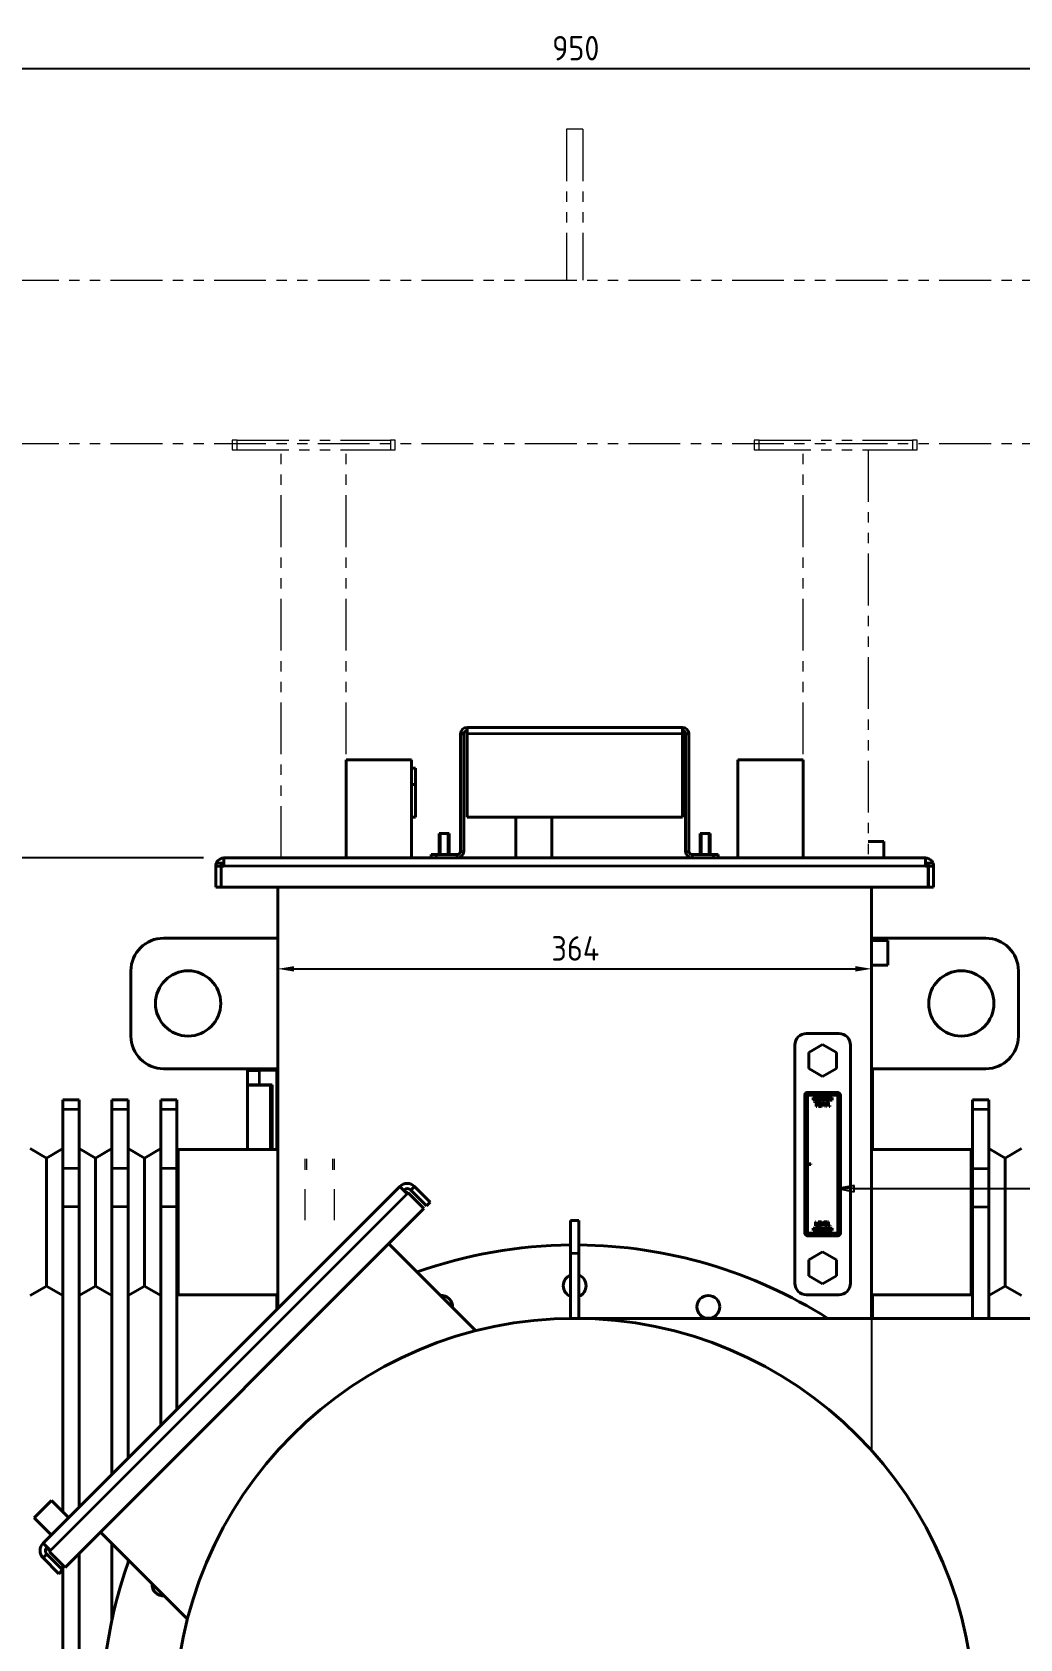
# Model space of a CAD drawing. Header units: millimetres. Extents: x 0 to 5945, y 0 to 4205.
# Drawn here: x 579 to 1185, y 1514 to 2498 of the extents above; entities that cross this region are included whole.
import ezdxf

# ---------------------------------------------------------------- set-up
doc = ezdxf.new("R2010")
doc.units = ezdxf.units.MM
doc.header["$LTSCALE"] = 5
doc.linetypes.add('PHANTOM', pattern=[63.5, 31.75, -6.35, 6.35, -6.35, 6.35, -6.35])
doc.layers.get('0').update_dxf_attribs({"color": 3, "lineweight": 25})
for name, color, linetype, lineweight in [('가려진 것(ISO)', 2, 'Continuous', 18), ('가시적인 것(ISO)', 3, 'Continuous', 40), ('가시적인 좁은 것(ISO)', 3, 'Continuous', 35), ('기호(ISO)', 5, 'Continuous', 25), ('참조(ISO)', 6, 'Continuous', 35), ('치수(ISO)', 2, 'Continuous', 25)]:
    doc.layers.add(name, color=color, linetype=linetype, lineweight=lineweight)
doc.styles.add('부품번호텍스트_PSTEK_POSCO', font='isocp.shx')
doc.styles.add('치수 텍스트_PSTEK_POSCO', font='isocp.shx')
doc.dimstyles.new('치수_PSTEK_POSCO', dxfattribs={"dimscale": 5, "dimtxt": 3, "dimasz": 2, "dimexe": 2, "dimexo": 2.5, "dimgap": 1, "dimtad": 1, "dimrnd": 1e-08, "dimdsep": 46, "dimtxsty": '치수 텍스트_PSTEK_POSCO', "dimcen": 0.09, "dimdle": 10, "dimclrd": 7, "dimclre": 7, "dimclrt": 2, "dimadec": 1, "dimazin": 2, "dimtfac": 1, "dimtmove": 0, "dimatfit": 3, "dimfxl": 0, "dimtolj": 1, "dimlwd": -1, "dimlwe": -1, "dimarcsym": 0})

# ---------------------------------------------------------------- blocks, each defined once
blk = doc.blocks.new('품번기호5')
at = {"layer": '기호(ISO)', "color": 7}
for p, q in [((216.58, 358.3), (214.58, 357.9)), ((216.58, 357.9), (214.58, 357.9)), ((214.58, 357.9), (216.58, 357.5)), ((216.58, 357.5), (216.58, 358.3)), ((216.58, 357.9), (308.22, 357.9))]:
    blk.add_line(p, q, dxfattribs=at)
at = {"layer": '기호(ISO)', "color": 7, "flags": 128}
blk.add_lwpolyline([(216.58, 358.3), (214.58, 357.9)], dxfattribs=at)
at = {"layer": '기호(ISO)'}
blk.add_circle((315.72, 357.9), 7.5, dxfattribs=at)
at = {"layer": '기호(ISO)', "color": 7}
blk.add_solid([(216.58, 358.3), (214.58, 357.9), (216.58, 357.5), (216.58, 358.3)], dxfattribs=at)
at = {"layer": '기호(ISO)', "color": 7, "insert": (315.72, 357.92), "char_height": 5, "attachment_point": 5, "style": '부품번호텍스트_PSTEK_POSCO'}
blk.add_mtext('8', dxfattribs=at)
blk = doc.blocks.new('*D44')
at = {"layer": 'Defpoints', "color": 0}
for p in [(236.65, 1992.19), (696.65, 1992.19), (286.65, 603.99)]:
    blk.add_point(p, dxfattribs=at)
at = {"layer": '치수(ISO)', "color": 7}
for p, q in [((684.15, 1992.19), (226.65, 1992.19)), ((236.65, 613.99), (236.65, 1982.19)), ((274.15, 603.99), (226.65, 603.99))]:
    blk.add_line(p, q, dxfattribs=at)
for points in [[(234.99, 1982.19), (238.32, 1982.19), (236.65, 1992.19)], [(234.99, 613.99), (238.32, 613.99), (236.65, 603.99)]]:
    blk.add_solid(points, dxfattribs=at)
at = {"layer": '치수(ISO)', "color": 2, "insert": (224.15, 1260.39), "char_height": 15, "attachment_point": 4, "rotation": 90, "style": '치수 텍스트_PSTEK_POSCO'}
blk.add_mtext('\\A1;1388.2', dxfattribs=at)
blk = doc.blocks.new('*D50')
at = {"layer": 'Defpoints', "color": 0}
for p in [(729.65, 1974.19), (1093.65, 1974.19), (1093.65, 1924.19)]:
    blk.add_point(p, dxfattribs=at)
at = {"layer": '치수(ISO)', "color": 7}
blk.add_line((739.65, 1924.19), (1083.65, 1924.19), dxfattribs=at)
for points in [[(739.65, 1925.85), (739.65, 1922.52), (729.65, 1924.19)], [(1083.65, 1925.85), (1083.65, 1922.52), (1093.65, 1924.19)]]:
    blk.add_solid(points, dxfattribs=at)
at = {"layer": '치수(ISO)', "color": 2, "insert": (897.4, 1936.69), "char_height": 15, "attachment_point": 4, "style": '치수 텍스트_PSTEK_POSCO'}
blk.add_mtext('\\A1;364', dxfattribs=at)
blk = doc.blocks.new('*D54')
at = {"layer": 'Defpoints', "color": 0}
for p in [(1386.65, 2475.91), (436.65, 2346.19), (1386.65, 2346.19)]:
    blk.add_point(p, dxfattribs=at)
at = {"layer": '치수(ISO)', "color": 7}
for p, q in [((436.65, 2358.69), (436.65, 2485.91)), ((1386.65, 2358.69), (1386.65, 2485.91)), ((446.65, 2475.91), (1376.65, 2475.91))]:
    blk.add_line(p, q, dxfattribs=at)
for points in [[(446.65, 2477.57), (446.65, 2474.24), (436.65, 2475.91)], [(1376.65, 2477.57), (1376.65, 2474.24), (1386.65, 2475.91)]]:
    blk.add_solid(points, dxfattribs=at)
at = {"layer": '치수(ISO)', "color": 2, "insert": (897.84, 2488.41), "char_height": 15, "attachment_point": 4, "style": '치수 텍스트_PSTEK_POSCO'}
blk.add_mtext('\\A1;950', dxfattribs=at)

msp = doc.modelspace()

# ---------------------------------------------------------------- linework, layer by layer
msp.add_line((1093.6517, 1959.0543), (1093.6517, 1629.0015))
at = {"layer": '가려진 것(ISO)'}
for p, q in [((746.4106, 1801.1039), (746.4106, 1807.6669)), ((747.5106, 1801.1039), (747.5106, 1807.6669)), ((763.3106, 1801.1039), (763.3106, 1807.6669)), ((764.4106, 1801.1039), (764.4106, 1807.6669)), ((746.4106, 1770.1456), (746.4106, 1789.1143)), ((764.4106, 1770.1456), (764.4106, 1789.1143))]:
    msp.add_line(p, q, dxfattribs=at)
at = {"layer": '가시적인 것(ISO)'}
for p, q in [((843.6517, 2068.1862), (841.6517, 2068.1862)), ((841.6517, 2068.1862), (841.6517, 1996.1862)), ((843.6517, 1996.1862), (843.6517, 2068.1862)), ((845.6517, 2072.1862), (977.6517, 2072.1862)), ((845.6517, 2072.1862), (845.6517, 2068.1862)), ((845.6517, 2017.1862), (845.6517, 2068.1862)), ((977.6517, 2068.1862), (977.6517, 2072.1862)), ((977.6517, 2068.1862), (977.6517, 2017.1862)), ((981.6517, 2068.1862), (979.6517, 2068.1862)), ((979.6517, 1996.1862), (979.6517, 2068.1862)), ((981.6517, 1996.1862), (981.6517, 2068.1862)), ((771.6517, 2052.1862), (811.6517, 2052.1862)), ((771.6517, 1992.1862), (771.6517, 2052.1862)), ((811.6517, 1992.1862), (811.6517, 2052.1862)), ((1011.6517, 1992.1862), (1011.6517, 2052.1862)), ((1011.6517, 2052.1862), (1051.6517, 2052.1862)), ((1051.6517, 1992.1862), (1051.6517, 2052.1862)), ((811.6517, 2047.1862), (814.1283, 2047.1862)), ((814.1283, 2047.1862), (814.1283, 2037.1862)), ((814.1517, 2047.1862), (814.1283, 2047.1862)), ((814.1517, 2017.1862), (814.1517, 2047.1862)), ((811.6517, 2037.1862), (814.1283, 2037.1862)), ((811.6517, 2017.1862), (814.1517, 2017.1862)), ((977.6517, 2017.1862), (845.6517, 2017.1862)), ((875.6517, 1992.1862), (875.6517, 2017.1862)), ((897.6517, 1992.1862), (897.6517, 2017.1862)), ((834.6517, 2007.1862), (828.6517, 2007.1862)), ((828.6517, 1994.1862), (828.6517, 2007.1862)), ((834.6517, 1994.1862), (834.6517, 2007.1862)), ((994.6517, 2007.1862), (988.6517, 2007.1862)), ((988.6517, 1994.1862), (988.6517, 2007.1862)), ((994.6517, 1994.1862), (994.6517, 2007.1862)), ((1101.1517, 2002.1862), (1091.6517, 2002.1862)), ((1101.1517, 1992.1862), (1101.1517, 2002.1862)), ((696.6517, 1992.1862), (1126.6517, 1992.1862)), ((826.6517, 1994.1862), (823.6517, 1994.1862)), ((823.6517, 1994.1862), (823.6517, 1992.1862)), ((826.6517, 1992.1862), (826.6517, 1994.1862)), ((826.6517, 1994.1862), (839.6517, 1994.1862)), ((996.6517, 1994.1862), (983.6517, 1994.1862)), ((999.6517, 1994.1862), (996.6517, 1994.1862)), ((996.6517, 1994.1862), (996.6517, 1992.1862)), ((999.6517, 1992.1862), (999.6517, 1994.1862)), ((694.8517, 1987.1862), (691.6517, 1987.1862)), ((691.6517, 1987.1862), (691.6517, 1974.1862)), ((694.8517, 1974.1862), (694.8517, 1987.1862)), ((696.6517, 1987.1862), (694.9224, 1987.1862)), ((694.9224, 1987.1862), (694.9224, 1974.1862)), ((1128.381, 1987.1862), (1126.6517, 1987.1862)), ((1128.381, 1987.1862), (1128.381, 1974.1862)), ((1128.4517, 1987.1862), (1131.6517, 1987.1862)), ((1128.4517, 1974.1862), (1128.4517, 1987.1862)), ((1131.6517, 1987.1862), (1131.6517, 1974.1862)), ((691.6517, 1974.1862), (694.8517, 1974.1862)), ((694.9224, 1974.1862), (1128.381, 1974.1862)), ((729.6517, 1716.0184), (729.6517, 1974.1862)), ((1093.6517, 1709.9862), (1093.6517, 1974.1862)), ((1131.6517, 1974.1862), (1128.4517, 1974.1862)), ((729.6517, 1942.9862), (659.6517, 1942.9862)), ((1093.6517, 1942.9862), (1163.6517, 1942.9862)), ((1093.6517, 1941.4862), (1103.6517, 1941.4862)), ((1103.6517, 1941.4862), (1103.6517, 1926.4862)), ((639.6517, 1882.9862), (639.6517, 1922.9862)), ((1093.6517, 1926.4862), (1103.6517, 1926.4862)), ((1183.6517, 1922.9862), (1183.6517, 1882.9862)), ((1073.6517, 1884.4862), (1053.6517, 1884.4862)), ((1046.6517, 1877.4862), (1046.6517, 1731.4862)), ((1063.6517, 1877.8012), (1055.1517, 1872.8937)), ((1055.1517, 1872.8937), (1055.1517, 1863.0788)), ((1072.1517, 1872.8937), (1063.6517, 1877.8012)), ((1072.1517, 1863.0788), (1072.1517, 1872.8937)), ((1080.6517, 1731.4862), (1080.6517, 1877.4862)), ((729.6517, 1862.9862), (659.6517, 1862.9862)), ((711.1517, 1853.1362), (711.1517, 1861.9862)), ((729.1517, 1813.5362), (729.1517, 1862.9862)), ((1055.1517, 1863.0788), (1063.6517, 1858.1713)), ((1063.6517, 1858.1713), (1072.1517, 1863.0788)), ((1093.6517, 1862.9862), (1163.6517, 1862.9862)), ((1094.1517, 1862.9862), (1094.1517, 1813.5362)), ((718.1517, 1853.1362), (711.1517, 1853.1362)), ((711.1517, 1852.9862), (711.1517, 1853.1362)), ((711.1517, 1852.9862), (725.1517, 1852.9862)), ((711.1517, 1813.5362), (711.1517, 1852.9862)), ((718.1517, 1853.1362), (726.1517, 1853.1362)), ((725.1517, 1853.1362), (725.1517, 1852.9862)), ((725.1517, 1813.5362), (725.1517, 1852.9862)), ((726.1517, 1853.1362), (726.1517, 1813.5362)), ((597.8517, 1843.9862), (597.8517, 1837.9555)), ((597.8517, 1843.9862), (607.8517, 1843.9862)), ((607.8517, 1837.9555), (607.8517, 1843.9862)), ((627.8517, 1843.9862), (627.8517, 1837.9555)), ((627.8517, 1843.9862), (637.8517, 1843.9862)), ((637.8517, 1837.9555), (637.8517, 1843.9862)), ((657.8517, 1843.9862), (657.8517, 1837.9555)), ((657.8517, 1843.9862), (667.8517, 1843.9862)), ((667.8517, 1837.9555), (667.8517, 1843.9862)), ((1052.6517, 1762.4862), (1052.6517, 1846.4862)), ((1054.3837, 1846.4862), (1054.3837, 1804.7362)), ((1054.6517, 1848.4862), (1072.6517, 1848.4862)), ((1072.6517, 1846.7542), (1054.6517, 1846.7542)), ((1057.9017, 1845.2362), (1057.9017, 1843.7362)), ((1069.4017, 1845.2362), (1057.9017, 1845.2362)), ((1057.9017, 1843.7362), (1069.4017, 1843.7362)), ((1058.8877, 1842.3862), (1058.8877, 1842.0905)), ((1060.8974, 1842.3862), (1058.8877, 1842.3862)), ((1058.8877, 1842.0905), (1059.7264, 1842.0905)), ((1059.7264, 1842.0905), (1059.7264, 1839.8862)), ((1060.0587, 1842.0905), (1060.8974, 1842.0905)), ((1060.0587, 1839.8862), (1060.0587, 1842.0905)), ((1060.8974, 1842.0905), (1060.8974, 1842.3862)), ((1062.7147, 1842.3862), (1061.1507, 1842.3862)), ((1061.1507, 1842.3862), (1061.1507, 1839.8862)), ((1061.4829, 1842.0905), (1062.7147, 1842.0905)), ((1061.4829, 1841.4057), (1061.4829, 1842.0905)), ((1062.6316, 1841.4057), (1061.4829, 1841.4057)), ((1062.6316, 1841.1099), (1062.6316, 1841.4057)), ((1062.7147, 1842.0905), (1062.7147, 1842.3862)), ((1063.0793, 1842.3862), (1063.0793, 1839.8862)), ((1063.5332, 1842.3862), (1063.0793, 1842.3862)), ((1063.3893, 1842.0398), (1064.0356, 1840.5751)), ((1063.3893, 1839.8862), (1063.3893, 1842.0398)), ((1064.1571, 1840.9944), (1063.5332, 1842.3862)), ((1064.7609, 1842.3862), (1064.1571, 1840.9944)), ((1064.2382, 1840.5751), (1064.8905, 1842.0398)), ((1065.2228, 1842.3862), (1064.7609, 1842.3862)), ((1064.8905, 1842.0398), (1064.8905, 1839.8862)), ((1065.2228, 1839.8862), (1065.2228, 1842.3862)), ((1065.7293, 1842.3862), (1065.7293, 1839.8862)), ((1066.3573, 1842.3862), (1065.7293, 1842.3862)), ((1066.0615, 1841.1018), (1066.0615, 1842.0986)), ((1066.0615, 1842.0986), (1066.337, 1842.0986)), ((1069.4017, 1843.7362), (1069.4017, 1845.2362)), ((1072.9196, 1762.4862), (1072.9196, 1846.4862)), ((1074.6517, 1846.4862), (1074.6517, 1762.4862)), ((1155.4517, 1843.9862), (1155.4517, 1837.9555)), ((1165.4517, 1843.9862), (1155.4517, 1843.9862)), ((1165.4517, 1837.9555), (1165.4517, 1843.9862)), ((597.8517, 1801.7956), (597.8517, 1837.9555)), ((607.8517, 1837.9555), (607.8517, 1801.7956)), ((627.8517, 1801.7956), (627.8517, 1837.9555)), ((637.8517, 1837.9555), (637.8517, 1801.7956)), ((657.8517, 1801.7956), (657.8517, 1837.9555)), ((667.8517, 1837.9555), (667.8517, 1801.7956)), ((1059.7264, 1839.8862), (1060.0587, 1839.8862)), ((1061.1507, 1839.8862), (1062.7147, 1839.8862)), ((1061.4829, 1841.1099), (1062.6316, 1841.1099)), ((1061.4829, 1840.182), (1061.4829, 1841.1099)), ((1062.7147, 1840.182), (1061.4829, 1840.182)), ((1062.7147, 1839.8862), (1062.7147, 1840.182)), ((1063.0793, 1839.8862), (1063.3893, 1839.8862)), ((1064.0356, 1840.5751), (1064.2382, 1840.5751)), ((1064.8905, 1839.8862), (1065.2228, 1839.8862)), ((1065.7293, 1839.8862), (1066.0615, 1839.8862)), ((1066.2884, 1841.1018), (1066.0615, 1841.1018)), ((1066.0615, 1840.8182), (1066.3431, 1840.8182)), ((1066.0615, 1839.8862), (1066.0615, 1840.8182)), ((1067.6904, 1840.3644), (1067.6904, 1839.8862)), ((1068.0915, 1840.3644), (1067.6904, 1840.3644)), ((1067.6904, 1839.8862), (1068.0915, 1839.8862)), ((1068.0915, 1839.8862), (1068.0915, 1840.3644)), ((1155.4517, 1801.7956), (1155.4517, 1837.9555)), ((1165.4517, 1837.9555), (1165.4517, 1801.7956)), ((587.8517, 1808.2127), (577.8517, 1813.9862)), ((587.8517, 1808.2127), (597.8517, 1813.9862)), ((617.8517, 1808.2127), (607.8517, 1813.9862)), ((617.8517, 1808.2127), (627.8517, 1813.9862)), ((647.8517, 1808.2127), (637.8517, 1813.9862)), ((647.8517, 1808.2127), (657.8517, 1813.9862)), ((668.6311, 1813.5362), (667.8517, 1813.9862)), ((668.6311, 1813.5362), (668.6311, 1724.4362)), ((668.6311, 1813.5362), (729.6517, 1813.5362)), ((1154.6723, 1813.5362), (1093.6517, 1813.5362)), ((1154.6723, 1813.5362), (1155.4517, 1813.9862)), ((1154.6723, 1724.4362), (1154.6723, 1813.5362)), ((1175.4517, 1808.2127), (1165.4517, 1813.9862)), ((1175.4517, 1808.2127), (1185.4517, 1813.9862)), ((587.8517, 1808.2127), (587.8517, 1729.7598)), ((617.8517, 1808.2127), (617.8517, 1729.7598)), ((647.8517, 1808.2127), (647.8517, 1729.7598)), ((1054.3837, 1804.7362), (1054.3837, 1804.2362)), ((1056.3837, 1804.7362), (1054.3837, 1804.7362)), ((1054.3837, 1804.2362), (1054.3837, 1762.4862)), ((1054.3837, 1804.2362), (1056.3837, 1804.2362)), ((1056.3837, 1804.2362), (1056.3837, 1804.7362)), ((1175.4517, 1729.7598), (1175.4517, 1808.2127)), ((597.8517, 1801.7956), (597.8517, 1778.3033)), ((607.8517, 1778.3033), (607.8517, 1801.7956)), ((627.8517, 1801.7956), (627.8517, 1778.3033)), ((637.8517, 1778.3033), (637.8517, 1801.7956)), ((657.8517, 1801.7956), (657.8517, 1778.3033)), ((667.8517, 1778.3033), (667.8517, 1801.7956)), ((1155.4517, 1801.7956), (1155.4517, 1778.3033)), ((1165.4517, 1778.3033), (1165.4517, 1801.7956)), ((585.8169, 1572.1836), (804.4543, 1790.8211)), ((808.9798, 1786.2956), (804.4543, 1790.8211)), ((806.717, 1788.5583), (806.9999, 1788.8412)), ((809.1212, 1786.7198), (806.9999, 1788.8412)), ((808.8383, 1786.437), (809.1212, 1786.7198)), ((808.8383, 1786.437), (809.1212, 1786.7198)), ((808.9798, 1786.2956), (809.6425, 1786.9583)), ((809.1212, 1786.7198), (809.2626, 1786.5784)), ((809.6425, 1786.9583), (819.2592, 1777.3417)), ((811.2425, 1788.5583), (813.5053, 1790.8211)), ((811.2425, 1788.5583), (820.8592, 1778.9417)), ((823.1219, 1781.2044), (813.5053, 1790.8211)), ((597.8517, 1591.403), (597.8517, 1778.3033)), ((819.2592, 1777.3417), (599.2963, 1557.3788)), ((607.8517, 1778.3033), (607.8517, 1594.2184)), ((627.8517, 1614.2184), (627.8517, 1778.3033)), ((637.8517, 1778.3033), (637.8517, 1624.2184)), ((657.8517, 1644.2184), (657.8517, 1778.3033)), ((667.8517, 1778.3033), (667.8517, 1654.2184)), ((820.8592, 1778.9417), (823.1219, 1781.2044)), ((1155.4517, 1709.9862), (1155.4517, 1778.3033)), ((1165.4517, 1778.3033), (1165.4517, 1709.9862)), ((909.1517, 1769.9862), (909.1517, 1749.9862)), ((909.1517, 1769.9862), (914.1517, 1769.9862)), ((914.1517, 1749.9862), (914.1517, 1769.9862)), ((1057.9017, 1765.2362), (1057.9017, 1763.7362)), ((1069.4017, 1765.2362), (1057.9017, 1765.2362)), ((1057.9017, 1763.7362), (1069.4017, 1763.7362)), ((1059.2402, 1769.0862), (1059.2402, 1766.5862)), ((1059.5725, 1769.0862), (1059.2402, 1769.0862)), ((1059.2402, 1766.5862), (1060.6887, 1766.5862)), ((1059.5725, 1766.882), (1059.5725, 1769.0862)), ((1060.6887, 1766.882), (1059.5725, 1766.882)), ((1060.6887, 1766.5862), (1060.6887, 1766.882)), ((1062.5141, 1769.0862), (1060.9501, 1769.0862)), ((1060.9501, 1769.0862), (1060.9501, 1766.5862)), ((1060.9501, 1766.5862), (1062.5141, 1766.5862)), ((1061.2823, 1768.7905), (1062.5141, 1768.7905)), ((1061.2823, 1768.1057), (1061.2823, 1768.7905)), ((1062.431, 1768.1057), (1061.2823, 1768.1057)), ((1061.2823, 1767.8099), (1062.431, 1767.8099)), ((1061.2823, 1766.882), (1061.2823, 1767.8099)), ((1062.5141, 1766.882), (1061.2823, 1766.882)), ((1062.431, 1767.8099), (1062.431, 1768.1057)), ((1062.5141, 1768.7905), (1062.5141, 1769.0862)), ((1062.5141, 1766.5862), (1062.5141, 1766.882)), ((1062.6114, 1769.0862), (1063.4724, 1766.5862)), ((1062.9679, 1769.0862), (1062.6114, 1769.0862)), ((1063.6608, 1767.0097), (1062.9679, 1769.0862)), ((1063.4724, 1766.5862), (1063.831, 1766.5862)), ((1064.3537, 1769.0862), (1063.6608, 1767.0097)), ((1063.831, 1766.5862), (1064.692, 1769.0862)), ((1064.692, 1769.0862), (1064.3537, 1769.0862)), ((1066.4951, 1769.0862), (1064.931, 1769.0862)), ((1064.931, 1769.0862), (1064.931, 1766.5862)), ((1064.931, 1766.5862), (1066.4951, 1766.5862)), ((1065.2633, 1768.7905), (1066.4951, 1768.7905)), ((1065.2633, 1768.1057), (1065.2633, 1768.7905)), ((1066.412, 1768.1057), (1065.2633, 1768.1057)), ((1065.2633, 1767.8099), (1066.412, 1767.8099)), ((1065.2633, 1766.882), (1065.2633, 1767.8099)), ((1066.4951, 1766.882), (1065.2633, 1766.882)), ((1066.412, 1767.8099), (1066.412, 1768.1057)), ((1066.4951, 1768.7905), (1066.4951, 1769.0862)), ((1066.4951, 1766.5862), (1066.4951, 1766.882)), ((1066.8597, 1769.0862), (1066.8597, 1766.5862)), ((1067.192, 1769.0862), (1066.8597, 1769.0862)), ((1066.8597, 1766.5862), (1068.3083, 1766.5862)), ((1067.192, 1766.882), (1067.192, 1769.0862)), ((1068.3083, 1766.882), (1067.192, 1766.882)), ((1068.3083, 1766.5862), (1068.3083, 1766.882)), ((1069.4017, 1763.7362), (1069.4017, 1765.2362)), ((797.6661, 1755.7486), (851.0434, 1702.3712)), ((1054.6517, 1762.2183), (1072.6517, 1762.2183)), ((1072.6517, 1760.4862), (1054.6517, 1760.4862)), ((909.1517, 1709.9862), (909.1517, 1749.9862)), ((914.1517, 1749.9862), (914.1517, 1709.9862)), ((1063.6517, 1750.8012), (1055.1517, 1745.8937)), ((1055.1517, 1745.8937), (1055.1517, 1736.0788)), ((1072.1517, 1745.8937), (1063.6517, 1750.8012)), ((1072.1517, 1736.0788), (1072.1517, 1745.8937)), ((1055.1517, 1736.0788), (1063.6517, 1731.1713)), ((1063.6517, 1731.1713), (1072.1517, 1736.0788)), ((587.8517, 1729.7598), (577.8517, 1723.9862)), ((587.8517, 1729.7598), (597.8517, 1723.9862)), ((617.8517, 1729.7598), (607.8517, 1723.9862)), ((617.8517, 1729.7598), (627.8517, 1723.9862)), ((647.8517, 1729.7598), (637.8517, 1723.9862)), ((647.8517, 1729.7598), (657.8517, 1723.9862)), ((668.6311, 1724.4362), (667.8517, 1723.9862)), ((668.6311, 1724.4362), (729.6517, 1724.4362)), ((729.1517, 1715.5184), (729.1517, 1724.4362)), ((1053.6517, 1724.4862), (1073.6517, 1724.4862)), ((1154.6723, 1724.4362), (1093.6517, 1724.4362)), ((1094.1517, 1724.4362), (1094.1517, 1709.9862)), ((1154.6723, 1724.4362), (1155.4517, 1723.9862)), ((1175.4517, 1729.7598), (1165.4517, 1723.9862)), ((1175.4517, 1729.7598), (1185.4517, 1723.9862)), ((909.1517, 1709.9862), (911.6517, 1709.9862)), ((911.6517, 1709.9862), (914.1517, 1709.9862)), ((1347.6517, 1709.9862), (914.1517, 1709.9862)), ((590.8373, 1598.4173), (580.2307, 1587.8107)), ((601.4439, 1587.8107), (590.8373, 1598.4173)), ((590.8373, 1577.2041), (580.2307, 1587.8107)), ((620.8894, 1578.9719), (674.2667, 1525.5945)), ((585.8169, 1572.1836), (590.3424, 1567.6582)), ((587.7968, 1569.6381), (588.0796, 1569.9209)), ((589.9181, 1567.5167), (587.7968, 1569.6381)), ((589.6796, 1566.9954), (590.3424, 1567.6582)), ((599.2963, 1557.3788), (589.6796, 1566.9954)), ((589.9181, 1567.5167), (590.2009, 1567.7996)), ((589.9181, 1567.5167), (590.2009, 1567.7996)), ((589.9181, 1567.5167), (590.0595, 1567.3753)), ((607.8517, 1565.9342), (607.8517, 809.6692)), ((627.8517, 1524.6315), (627.8517, 1572.0096)), ((588.0796, 1565.3954), (585.8169, 1563.1327)), ((585.8169, 1563.1327), (595.4335, 1553.516)), ((588.0796, 1565.3954), (597.6963, 1555.7788)), ((597.8517, 809.6692), (597.8517, 1558.8233)), ((637.8517, 1562.0096), (637.8517, 1560.5559)), ((597.6963, 1555.7788), (595.4335, 1553.516)), ((657.8517, 1540.1032), (657.8517, 1542.0096))]:
    msp.add_line(p, q, dxfattribs=at)
for centre, radius in [((674.6517, 1902.9862), 20), ((1148.6517, 1902.9862), 20), ((993.5412, 1717.0162), 7), ((911.6517, 1464.9862), 245)]:
    msp.add_circle(centre, radius, dxfattribs=at)
for centre, radius, start, end in [((845.6517, 2068.1862), 4, 90, 180), ((845.6517, 2068.1862), 2, 90, 180), ((977.6517, 2068.1862), 4, 0, 90), ((977.6517, 2068.1862), 2, 0, 90), ((839.6517, 1996.1862), 4, 270, 0), ((839.6517, 1996.1862), 2, 270, 0), ((983.6517, 1996.1862), 4, 180, 270), ((983.6517, 1996.1862), 2, 180, 270), ((659.6517, 1922.9862), 20, 90, 180), ((1163.6517, 1922.9862), 20, 0, 90), ((659.6517, 1882.9862), 20, 180, 270), ((1053.6517, 1877.4862), 7, 90, 180), ((1073.6517, 1877.4862), 7, 0, 90), ((1163.6517, 1882.9862), 20, 270, 0), ((712.1517, 1861.9862), 1, 90.0008985, 180), ((712.1517, 1861.9862), 1, 90, 90.0008985), ((1054.6517, 1846.4862), 2, 90, 180), ((1054.6517, 1846.4862), 0.2679, 90, 180), ((1072.6517, 1846.4862), 2, 0, 90), ((1072.6517, 1846.4862), 0.2679, 0, 90), ((808.9798, 1786.2956), 6.4, 45, 135), ((808.9798, 1786.2956), 3.2, 45, 127.8192442), ((911.6517, 1464.9862), 290, 90.4939353, 109.4667711), ((911.6517, 1464.9862), 290, 57.6534679, 89.5060647), ((1054.6517, 1762.4862), 2, 180, 270), ((1054.6517, 1762.4862), 0.2679, 180, 270), ((1072.6517, 1762.4862), 2, 270, 0), ((1072.6517, 1762.4862), 0.2679, 270, 0), ((911.6517, 1729.9862), 7, 110.9248324, 249.0751676), ((911.6517, 1729.9862), 7, 290.9248324, 69.0751676), ((829.7622, 1717.0162), 7, 357.094829, 92.905171), ((1053.6517, 1731.4862), 7, 180, 270), ((1073.6517, 1731.4862), 7, 270, 0), ((590.3424, 1567.6582), 6.4, 135, 225), ((590.3424, 1567.6582), 3.2, 142.1807558, 225), ((911.6517, 1464.9862), 290, 160.5332289, 212.3465321), ((659.6217, 1546.8758), 7, 177.094829, 272.905171)]:
    msp.add_arc(centre, radius, start, end, dxfattribs=at)
for points, knots in [([(696.6517, 1992.1862), (695.1462, 1992.1862), (693.6568, 1991.4638), (692.7249, 1990.2814), (692.4161, 1989.8897), (692.1664, 1989.4515), (691.9869, 1988.9862)], [0, 0, 0, 0, 0.575044589, 0.575044589, 0.575044589, 0.76555338, 0.76555338, 0.76555338, 0.76555338]), ([(696.6517, 1992.1862), (696.6517, 1991.8973), (696.6517, 1991.4638), (696.6517, 1990.2814), (696.6517, 1989.4077), (696.6517, 1988.2988), (696.6517, 1987.1862)], [0, 0, 0, 0, 0.57504459, 0.57504459, 0.57504459, 1, 1, 1, 1]), ([(1126.6517, 1992.1862), (1126.6517, 1991.8973), (1126.6517, 1991.4638), (1126.6517, 1990.2814), (1126.6517, 1989.4077), (1126.6517, 1988.2988), (1126.6517, 1987.1862)], [0, 0, 0, 0, 0.57504459, 0.57504459, 0.57504459, 1, 1, 1, 1]), ([(1126.6517, 1992.1862), (1128.1571, 1992.1862), (1129.6465, 1991.4638), (1130.5785, 1990.2814), (1130.8872, 1989.8897), (1131.1369, 1989.4515), (1131.3164, 1988.9862)], [0, 0, 0, 0, 0.575044589, 0.575044589, 0.575044589, 0.76555338, 0.76555338, 0.76555338, 0.76555338]), ([(694.8517, 1987.1862), (694.8517, 1987.8859), (695.2998, 1988.5654), (695.943, 1988.8409), (696.1662, 1988.9365), (696.4089, 1988.9862), (696.6517, 1988.9862)], [-1, -1, -1, -1, -0.25762063, -0.25762063, -0.25762063, 0, 0, 0, 0]), ([(1128.4517, 1987.1862), (1128.4517, 1987.8859), (1128.0035, 1988.5654), (1127.3604, 1988.8409), (1127.1372, 1988.9365), (1126.8945, 1988.9862), (1126.6517, 1988.9862)], [-1, -1, -1, -1, -0.25762063, -0.25762063, -0.25762063, 0, 0, 0, 0])]:
    msp.add_open_spline(points, degree=3, knots=knots, dxfattribs=at)
for points, degree in [([(691.9869, 1988.9862), (691.766, 1988.4137), (691.6517, 1987.8), (691.6517, 1987.1862)], 3), ([(1131.3164, 1988.9862), (1131.5374, 1988.4137), (1131.6517, 1987.8), (1131.6517, 1987.1862)], 3), ([(1066.337, 1842.0986), (1066.493, 1842.0986), (1066.7037, 1842.056), (1066.7828, 1842.0033)], 2), ([(1067.0117, 1842.2303), (1066.8922, 1842.3133), (1066.5802, 1842.3862), (1066.3573, 1842.3862)], 2), ([(1066.7828, 1842.0033), (1066.8739, 1841.9426), (1066.9631, 1841.7521), (1066.9631, 1841.6225)], 2), ([(1066.9631, 1841.6225), (1066.9631, 1841.5029), (1066.8962, 1841.3267), (1066.8212, 1841.2517)], 2), ([(1067.3095, 1841.6326), (1067.3095, 1841.8413), (1067.1515, 1842.135), (1067.0117, 1842.2303)], 2), ([(1067.0907, 1841.0775), (1067.194, 1841.1788), (1067.3095, 1841.4705), (1067.3095, 1841.6326)], 2), ([(1066.8212, 1841.2517), (1066.7402, 1841.1666), (1066.491, 1841.1018), (1066.2884, 1841.1018)], 2), ([(1066.3431, 1840.8182), (1066.6105, 1840.8182), (1066.961, 1840.9499), (1067.0907, 1841.0775)], 2)]:
    msp.add_open_spline(points, degree=degree, dxfattribs=at)
at = {"layer": '가시적인 좁은 것(ISO)'}
for p, q in [((977.6517, 2068.1862), (845.6517, 2068.1862)), ((829.2507, 2007.1862), (829.2507, 1994.1862)), ((834.0527, 1994.1862), (834.0527, 2007.1862)), ((989.2507, 2007.1862), (989.2507, 1994.1862)), ((994.0527, 1994.1862), (994.0527, 2007.1862)), ((839.6517, 1992.1862), (839.6517, 1994.1862)), ((841.6517, 1996.1862), (843.6517, 1996.1862)), ((979.6517, 1996.1862), (981.6517, 1996.1862)), ((983.6517, 1994.1862), (983.6517, 1992.1862)), ((696.6517, 1988.9862), (691.9869, 1988.9862)), ((1126.6517, 1987.1862), (696.6517, 1987.1862)), ((1131.3164, 1988.9862), (1126.6517, 1988.9862)), ((711.1517, 1861.9862), (718.1517, 1861.9862)), ((718.1517, 1861.9862), (718.1517, 1862.9862)), ((718.1517, 1861.9862), (718.1517, 1853.1362)), ((729.1517, 1861.9862), (718.1517, 1861.9862)), ((1052.6517, 1846.4862), (1054.3837, 1846.4862)), ((1054.6517, 1848.4862), (1054.6517, 1846.7542)), ((1072.6517, 1848.4862), (1072.6517, 1846.7542)), ((1074.6517, 1846.4862), (1072.9196, 1846.4862)), ((607.8517, 1837.9555), (597.8517, 1837.9555)), ((637.8517, 1837.9555), (627.8517, 1837.9555)), ((667.8517, 1837.9555), (657.8517, 1837.9555)), ((1165.4517, 1837.9555), (1155.4517, 1837.9555)), ((607.8517, 1801.7956), (597.8517, 1801.7956)), ((637.8517, 1801.7956), (627.8517, 1801.7956)), ((667.8517, 1801.7956), (657.8517, 1801.7956)), ((1155.4517, 1801.7956), (1165.4517, 1801.7956)), ((808.9798, 1786.2956), (590.3424, 1567.6582)), ((607.8517, 1778.3033), (597.8517, 1778.3033)), ((637.8517, 1778.3033), (627.8517, 1778.3033)), ((667.8517, 1778.3033), (657.8517, 1778.3033)), ((1155.4517, 1778.3033), (1165.4517, 1778.3033)), ((1052.6517, 1762.4862), (1054.3837, 1762.4862)), ((1054.6517, 1760.4862), (1054.6517, 1762.2183)), ((1072.6517, 1760.4862), (1072.6517, 1762.2183)), ((1074.6517, 1762.4862), (1072.9196, 1762.4862)), ((909.1517, 1749.9862), (914.1517, 1749.9862))]:
    msp.add_line(p, q, dxfattribs=at)
at = {"layer": '참조(ISO)', "color": 6, "linetype": 'PHANTOM', "lineweight": 0, "ltscale": 0.2}
for p, q in [((906.6517, 2438.6862), (906.6517, 2346.1862)), ((916.6517, 2438.6862), (906.6517, 2438.6862)), ((916.6517, 2438.6862), (916.6517, 2346.1862)), ((436.6517, 2346.1862), (1386.6517, 2346.1862)), ((436.6517, 2246.1862), (1386.6517, 2246.1862)), ((701.6517, 2248.1862), (701.6517, 2242.1862)), ((704.6517, 2248.1862), (701.6517, 2248.1862)), ((704.6517, 2242.1862), (704.6517, 2248.1862)), ((704.6517, 2248.1862), (798.6517, 2248.1862)), ((798.6517, 2248.1862), (798.6517, 2242.1862)), ((801.6517, 2248.1862), (798.6517, 2248.1862)), ((801.6517, 2242.1862), (801.6517, 2248.1862)), ((1021.6517, 2248.1862), (1021.6517, 2242.1862)), ((1024.6517, 2248.1862), (1021.6517, 2248.1862)), ((1024.6517, 2242.1862), (1024.6517, 2248.1862)), ((1024.6517, 2248.1862), (1118.6517, 2248.1862)), ((1121.6517, 2248.1862), (1118.6517, 2248.1862)), ((1118.6517, 2248.1862), (1118.6517, 2242.1862)), ((1121.6517, 2242.1862), (1121.6517, 2248.1862)), ((701.6517, 2242.1862), (704.6517, 2242.1862)), ((704.6517, 2242.1862), (798.6517, 2242.1862)), ((731.6517, 1992.1862), (731.6517, 2242.1862)), ((771.6517, 1992.1862), (771.6517, 2242.1862)), ((798.6517, 2242.1862), (801.6517, 2242.1862)), ((1021.6517, 2242.1862), (1024.6517, 2242.1862)), ((1024.6517, 2242.1862), (1118.6517, 2242.1862)), ((1051.6517, 1992.1862), (1051.6517, 2242.1862)), ((1091.6517, 2242.1862), (1091.6517, 1992.1862)), ((1118.6517, 2242.1862), (1121.6517, 2242.1862))]:
    msp.add_line(p, q, dxfattribs=at)

# ---------------------------------------------------------------- block references
at = {"layer": '기호(ISO)', "xscale": 5, "yscale": 5, "zscale": 5}
msp.add_blockref('품번기호5', (0, 0), dxfattribs=at)

# ---------------------------------------------------------------- dimensions: what is measured, and where the dimension line sits
at = {"layer": '치수(ISO)', "color": 7}
for base, p1, p2, angle, picture, middle in [((1386.6517, 2475.9081), (436.6517, 2346.1862), (1386.6517, 2346.1862), 180, '*D54', (911.6517, 2475.9081)), ((236.6517, 1992.1862), (286.6517, 603.9862), (696.6517, 1992.1862), 270, '*D44', (236.6517, 1285.5862))]:
    dim = msp.add_linear_dim(base=base, p1=p1, p2=p2, angle=angle, dimstyle='치수_PSTEK_POSCO', override={"dimdec": 2, "dimtp": 0, "dimtm": 0, "dimtdec": 2, "dimtofl": 0, "dimatfit": 1}, dxfattribs=at)
    dim.commit()
    dim.dimension.update_dxf_attribs({"geometry": picture, "text_midpoint": middle, "dimtype": 160})
dim = msp.add_linear_dim(base=(1093.6517, 1924.1862), p1=(729.6517, 1974.1862), p2=(1093.6517, 1974.1862), dimstyle='치수_PSTEK_POSCO', override={"dimdec": 2, "dimse1": 1, "dimse2": 1, "dimtp": 0, "dimtm": 0, "dimtdec": 2, "dimtofl": 0, "dimatfit": 1}, dxfattribs=at)
dim.commit()
dim.dimension.update_dxf_attribs({"geometry": '*D50', "text_midpoint": (911.6517, 1924.1862), "dimtype": 160})

doc.saveas('drawing.dxf')
